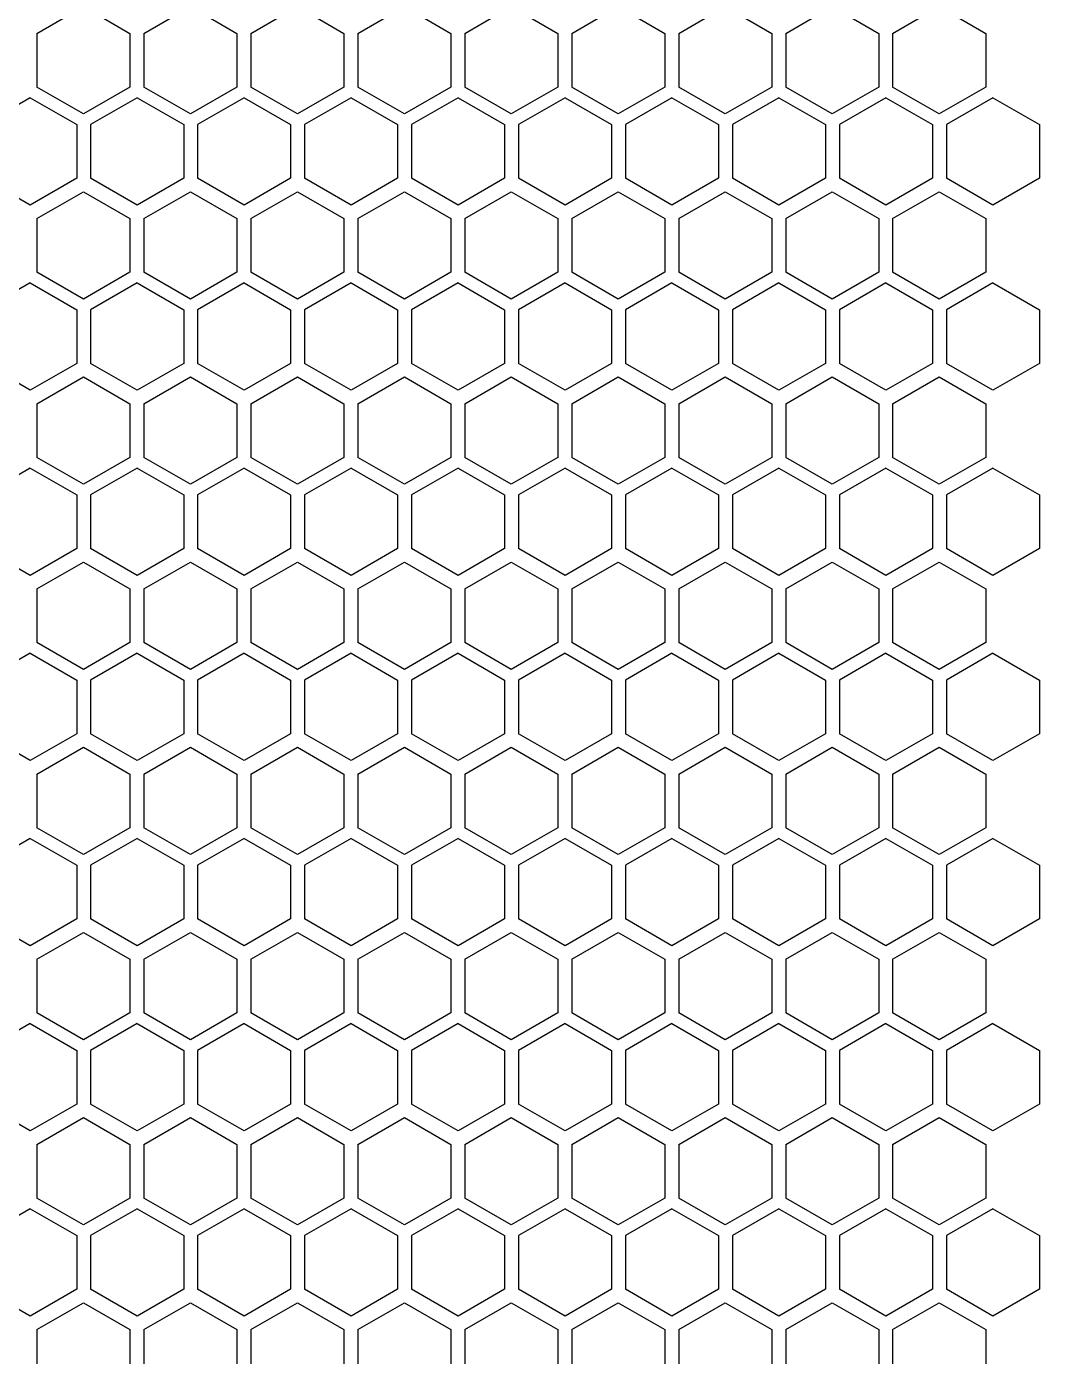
# Model space of a CAD drawing. Header units: millimetres. Extents: x 55614 to 110757, y -66981 to -47484.
# Drawn here: x 89319.2 to 89406.3, y -55960.5 to -55846.1 of the extents above; entities that cross this region are included whole.
import ezdxf

# ---------------------------------------------------------------- set-up
doc = ezdxf.new("R2010")
doc.units = ezdxf.units.MM
doc.layers.add('4215-0412-2_0', color=7, linetype='Continuous')
doc.layers.add('THICK', color=7, linetype='Continuous', lineweight=0)

# ---------------------------------------------------------------- blocks, each defined once
blk = doc.blocks.new('2-1725')
at = {"layer": '4215-0412-2_0', "color": 7, "linetype": 'Continuous'}
for p, q in [((-17536.4, -71711.39), (-17532.4, -71709.08)), ((-17532.4, -71709.08), (-17528.4, -71711.39)), ((-17527.2, -71711.39), (-17523.2, -71709.08)), ((-17523.2, -71709.08), (-17519.2, -71711.39)), ((-17518, -71711.39), (-17514, -71709.08)), ((-17514, -71709.08), (-17510, -71711.39)), ((-17508.8, -71711.39), (-17504.8, -71709.08)), ((-17504.8, -71709.08), (-17500.8, -71711.39)), ((-17499.6, -71711.39), (-17495.6, -71709.08)), ((-17495.6, -71709.08), (-17491.6, -71711.39)), ((-17490.4, -71711.39), (-17486.4, -71709.08)), ((-17486.4, -71709.08), (-17482.4, -71711.39)), ((-17481.2, -71711.39), (-17477.2, -71709.08)), ((-17477.2, -71709.08), (-17473.2, -71711.39)), ((-17472, -71711.39), (-17468, -71709.08)), ((-17468, -71709.08), (-17464, -71711.39)), ((-17462.8, -71711.39), (-17458.8, -71709.08)), ((-17458.8, -71709.08), (-17454.8, -71711.39)), ((-17536.4, -71711.39), (-17536.4, -71716.01)), ((-17528.4, -71711.39), (-17528.4, -71716.01)), ((-17527.2, -71711.39), (-17527.2, -71716.01)), ((-17519.2, -71711.39), (-17519.2, -71716.01)), ((-17518, -71711.39), (-17518, -71716.01)), ((-17510, -71711.39), (-17510, -71716.01)), ((-17508.8, -71711.39), (-17508.8, -71716.01)), ((-17500.8, -71711.39), (-17500.8, -71716.01)), ((-17499.6, -71711.39), (-17499.6, -71716.01)), ((-17491.6, -71711.39), (-17491.6, -71716.01)), ((-17490.4, -71711.39), (-17490.4, -71716.01)), ((-17482.4, -71711.39), (-17482.4, -71716.01)), ((-17481.2, -71711.39), (-17481.2, -71716.01)), ((-17473.2, -71711.39), (-17473.2, -71716.01)), ((-17472, -71711.39), (-17472, -71716.01)), ((-17464, -71711.39), (-17464, -71716.01)), ((-17462.8, -71711.39), (-17462.8, -71716.01)), ((-17454.8, -71711.39), (-17454.8, -71716.01)), ((-17532.4, -71718.32), (-17536.4, -71716.01)), ((-17528.4, -71716.01), (-17532.4, -71718.32)), ((-17523.2, -71718.32), (-17527.2, -71716.01)), ((-17519.2, -71716.01), (-17523.2, -71718.32)), ((-17514, -71718.32), (-17518, -71716.01)), ((-17510, -71716.01), (-17514, -71718.32)), ((-17504.8, -71718.32), (-17508.8, -71716.01)), ((-17500.8, -71716.01), (-17504.8, -71718.32)), ((-17495.6, -71718.32), (-17499.6, -71716.01)), ((-17491.6, -71716.01), (-17495.6, -71718.32)), ((-17486.4, -71718.32), (-17490.4, -71716.01)), ((-17482.4, -71716.01), (-17486.4, -71718.32)), ((-17477.2, -71718.32), (-17481.2, -71716.01)), ((-17473.2, -71716.01), (-17477.2, -71718.32)), ((-17468, -71718.32), (-17472, -71716.01)), ((-17464, -71716.01), (-17468, -71718.32)), ((-17458.8, -71718.32), (-17462.8, -71716.01)), ((-17454.8, -71716.01), (-17458.8, -71718.32)), ((-17536.98, -71716.92), (-17540.98, -71719.23)), ((-17536.98, -71716.92), (-17532.98, -71719.23)), ((-17527.78, -71716.92), (-17531.78, -71719.23)), ((-17527.78, -71716.92), (-17523.78, -71719.23)), ((-17518.58, -71716.92), (-17522.58, -71719.23)), ((-17518.58, -71716.92), (-17514.58, -71719.23)), ((-17509.38, -71716.92), (-17513.38, -71719.23)), ((-17509.38, -71716.92), (-17505.38, -71719.23)), ((-17500.18, -71716.92), (-17504.18, -71719.23)), ((-17500.18, -71716.92), (-17496.18, -71719.23)), ((-17490.98, -71716.92), (-17494.98, -71719.23)), ((-17490.98, -71716.92), (-17486.98, -71719.23)), ((-17481.78, -71716.92), (-17485.78, -71719.23)), ((-17481.78, -71716.92), (-17477.78, -71719.23)), ((-17472.58, -71716.92), (-17476.58, -71719.23)), ((-17472.58, -71716.92), (-17468.58, -71719.23)), ((-17463.38, -71716.92), (-17467.38, -71719.23)), ((-17463.38, -71716.92), (-17459.38, -71719.23)), ((-17454.18, -71716.92), (-17458.18, -71719.23)), ((-17454.18, -71716.92), (-17450.18, -71719.23)), ((-17532.98, -71719.23), (-17532.98, -71723.85)), ((-17531.78, -71719.23), (-17531.78, -71723.85)), ((-17523.78, -71719.23), (-17523.78, -71723.85)), ((-17522.58, -71719.23), (-17522.58, -71723.85)), ((-17514.58, -71719.23), (-17514.58, -71723.85)), ((-17513.38, -71719.23), (-17513.38, -71723.85)), ((-17505.38, -71719.23), (-17505.38, -71723.85)), ((-17504.18, -71719.23), (-17504.18, -71723.85)), ((-17496.18, -71719.23), (-17496.18, -71723.85)), ((-17494.98, -71719.23), (-17494.98, -71723.85)), ((-17486.98, -71719.23), (-17486.98, -71723.85)), ((-17485.78, -71719.23), (-17485.78, -71723.85)), ((-17477.78, -71719.23), (-17477.78, -71723.85)), ((-17476.58, -71719.23), (-17476.58, -71723.85)), ((-17468.58, -71719.23), (-17468.58, -71723.85)), ((-17467.38, -71719.23), (-17467.38, -71723.85)), ((-17459.38, -71719.23), (-17459.38, -71723.85)), ((-17458.18, -71719.23), (-17458.18, -71723.85)), ((-17450.18, -71719.23), (-17450.18, -71723.85)), ((-17536.98, -71726.16), (-17540.98, -71723.85)), ((-17532.98, -71723.85), (-17536.98, -71726.16)), ((-17527.78, -71726.16), (-17531.78, -71723.85)), ((-17523.78, -71723.85), (-17527.78, -71726.16)), ((-17518.58, -71726.16), (-17522.58, -71723.85)), ((-17514.58, -71723.85), (-17518.58, -71726.16)), ((-17509.38, -71726.16), (-17513.38, -71723.85)), ((-17505.38, -71723.85), (-17509.38, -71726.16)), ((-17500.18, -71726.16), (-17504.18, -71723.85)), ((-17496.18, -71723.85), (-17500.18, -71726.16)), ((-17490.98, -71726.16), (-17494.98, -71723.85)), ((-17486.98, -71723.85), (-17490.98, -71726.16)), ((-17481.78, -71726.16), (-17485.78, -71723.85)), ((-17477.78, -71723.85), (-17481.78, -71726.16)), ((-17472.58, -71726.16), (-17476.58, -71723.85)), ((-17468.58, -71723.85), (-17472.58, -71726.16)), ((-17463.38, -71726.16), (-17467.38, -71723.85)), ((-17459.38, -71723.85), (-17463.38, -71726.16)), ((-17454.18, -71726.16), (-17458.18, -71723.85)), ((-17450.18, -71723.85), (-17454.18, -71726.16)), ((-17536.4, -71727.32), (-17532.4, -71725.01)), ((-17532.4, -71725.01), (-17528.4, -71727.32)), ((-17527.2, -71727.32), (-17523.2, -71725.01)), ((-17523.2, -71725.01), (-17519.2, -71727.32)), ((-17518, -71727.32), (-17514, -71725.01)), ((-17514, -71725.01), (-17510, -71727.32)), ((-17508.8, -71727.32), (-17504.8, -71725.01)), ((-17504.8, -71725.01), (-17500.8, -71727.32)), ((-17499.6, -71727.32), (-17495.6, -71725.01)), ((-17495.6, -71725.01), (-17491.6, -71727.32)), ((-17490.4, -71727.32), (-17486.4, -71725.01)), ((-17486.4, -71725.01), (-17482.4, -71727.32)), ((-17481.2, -71727.32), (-17477.2, -71725.01)), ((-17477.2, -71725.01), (-17473.2, -71727.32)), ((-17472, -71727.32), (-17468, -71725.01)), ((-17468, -71725.01), (-17464, -71727.32)), ((-17462.8, -71727.32), (-17458.8, -71725.01)), ((-17458.8, -71725.01), (-17454.8, -71727.32)), ((-17536.4, -71727.32), (-17536.4, -71731.94)), ((-17528.4, -71727.32), (-17528.4, -71731.94)), ((-17527.2, -71727.32), (-17527.2, -71731.94)), ((-17519.2, -71727.32), (-17519.2, -71731.94)), ((-17518, -71727.32), (-17518, -71731.94)), ((-17510, -71727.32), (-17510, -71731.94)), ((-17508.8, -71727.32), (-17508.8, -71731.94)), ((-17500.8, -71727.32), (-17500.8, -71731.94)), ((-17499.6, -71727.32), (-17499.6, -71731.94)), ((-17491.6, -71727.32), (-17491.6, -71731.94)), ((-17490.4, -71727.32), (-17490.4, -71731.94)), ((-17482.4, -71727.32), (-17482.4, -71731.94)), ((-17481.2, -71727.32), (-17481.2, -71731.94)), ((-17473.2, -71727.32), (-17473.2, -71731.94)), ((-17472, -71727.32), (-17472, -71731.94)), ((-17464, -71727.32), (-17464, -71731.94)), ((-17462.8, -71727.32), (-17462.8, -71731.94)), ((-17454.8, -71727.32), (-17454.8, -71731.94)), ((-17532.4, -71734.25), (-17536.4, -71731.94)), ((-17528.4, -71731.94), (-17532.4, -71734.25)), ((-17523.2, -71734.25), (-17527.2, -71731.94)), ((-17519.2, -71731.94), (-17523.2, -71734.25)), ((-17514, -71734.25), (-17518, -71731.94)), ((-17510, -71731.94), (-17514, -71734.25)), ((-17504.8, -71734.25), (-17508.8, -71731.94)), ((-17500.8, -71731.94), (-17504.8, -71734.25)), ((-17495.6, -71734.25), (-17499.6, -71731.94)), ((-17491.6, -71731.94), (-17495.6, -71734.25)), ((-17486.4, -71734.25), (-17490.4, -71731.94)), ((-17482.4, -71731.94), (-17486.4, -71734.25)), ((-17477.2, -71734.25), (-17481.2, -71731.94)), ((-17473.2, -71731.94), (-17477.2, -71734.25)), ((-17468, -71734.25), (-17472, -71731.94)), ((-17464, -71731.94), (-17468, -71734.25)), ((-17458.8, -71734.25), (-17462.8, -71731.94)), ((-17454.8, -71731.94), (-17458.8, -71734.25)), ((-17536.98, -71732.85), (-17540.98, -71735.16)), ((-17536.98, -71732.85), (-17532.98, -71735.16)), ((-17527.78, -71732.85), (-17531.78, -71735.16)), ((-17527.78, -71732.85), (-17523.78, -71735.16)), ((-17518.58, -71732.85), (-17522.58, -71735.16)), ((-17518.58, -71732.85), (-17514.58, -71735.16)), ((-17509.38, -71732.85), (-17513.38, -71735.16)), ((-17509.38, -71732.85), (-17505.38, -71735.16)), ((-17500.18, -71732.85), (-17504.18, -71735.16)), ((-17500.18, -71732.85), (-17496.18, -71735.16)), ((-17490.98, -71732.85), (-17494.98, -71735.16)), ((-17490.98, -71732.85), (-17486.98, -71735.16)), ((-17481.78, -71732.85), (-17485.78, -71735.16)), ((-17481.78, -71732.85), (-17477.78, -71735.16)), ((-17472.58, -71732.85), (-17476.58, -71735.16)), ((-17472.58, -71732.85), (-17468.58, -71735.16)), ((-17463.38, -71732.85), (-17467.38, -71735.16)), ((-17463.38, -71732.85), (-17459.38, -71735.16)), ((-17454.18, -71732.85), (-17458.18, -71735.16)), ((-17454.18, -71732.85), (-17450.18, -71735.16)), ((-17532.98, -71735.16), (-17532.98, -71739.78)), ((-17531.78, -71735.16), (-17531.78, -71739.78)), ((-17523.78, -71735.16), (-17523.78, -71739.78)), ((-17522.58, -71735.16), (-17522.58, -71739.78)), ((-17514.58, -71735.16), (-17514.58, -71739.78)), ((-17513.38, -71735.16), (-17513.38, -71739.78)), ((-17505.38, -71735.16), (-17505.38, -71739.78)), ((-17504.18, -71735.16), (-17504.18, -71739.78)), ((-17496.18, -71735.16), (-17496.18, -71739.78)), ((-17494.98, -71735.16), (-17494.98, -71739.78)), ((-17486.98, -71735.16), (-17486.98, -71739.78)), ((-17485.78, -71735.16), (-17485.78, -71739.78)), ((-17477.78, -71735.16), (-17477.78, -71739.78)), ((-17476.58, -71735.16), (-17476.58, -71739.78)), ((-17468.58, -71735.16), (-17468.58, -71739.78)), ((-17467.38, -71735.16), (-17467.38, -71739.78)), ((-17459.38, -71735.16), (-17459.38, -71739.78)), ((-17458.18, -71735.16), (-17458.18, -71739.78)), ((-17450.18, -71735.16), (-17450.18, -71739.78)), ((-17536.98, -71742.09), (-17540.98, -71739.78)), ((-17532.98, -71739.78), (-17536.98, -71742.09)), ((-17527.78, -71742.09), (-17531.78, -71739.78)), ((-17523.78, -71739.78), (-17527.78, -71742.09)), ((-17518.58, -71742.09), (-17522.58, -71739.78)), ((-17514.58, -71739.78), (-17518.58, -71742.09)), ((-17509.38, -71742.09), (-17513.38, -71739.78)), ((-17505.38, -71739.78), (-17509.38, -71742.09)), ((-17500.18, -71742.09), (-17504.18, -71739.78)), ((-17496.18, -71739.78), (-17500.18, -71742.09)), ((-17490.98, -71742.09), (-17494.98, -71739.78)), ((-17486.98, -71739.78), (-17490.98, -71742.09)), ((-17481.78, -71742.09), (-17485.78, -71739.78)), ((-17477.78, -71739.78), (-17481.78, -71742.09)), ((-17472.58, -71742.09), (-17476.58, -71739.78)), ((-17468.58, -71739.78), (-17472.58, -71742.09)), ((-17463.38, -71742.09), (-17467.38, -71739.78)), ((-17459.38, -71739.78), (-17463.38, -71742.09)), ((-17454.18, -71742.09), (-17458.18, -71739.78)), ((-17450.18, -71739.78), (-17454.18, -71742.09)), ((-17536.4, -71743.25), (-17532.4, -71740.94)), ((-17532.4, -71740.94), (-17528.4, -71743.25)), ((-17527.2, -71743.25), (-17523.2, -71740.94)), ((-17523.2, -71740.94), (-17519.2, -71743.25)), ((-17518, -71743.25), (-17514, -71740.94)), ((-17514, -71740.94), (-17510, -71743.25)), ((-17508.8, -71743.25), (-17504.8, -71740.94)), ((-17504.8, -71740.94), (-17500.8, -71743.25)), ((-17499.6, -71743.25), (-17495.6, -71740.94)), ((-17495.6, -71740.94), (-17491.6, -71743.25)), ((-17490.4, -71743.25), (-17486.4, -71740.94)), ((-17486.4, -71740.94), (-17482.4, -71743.25)), ((-17481.2, -71743.25), (-17477.2, -71740.94)), ((-17477.2, -71740.94), (-17473.2, -71743.25)), ((-17472, -71743.25), (-17468, -71740.94)), ((-17468, -71740.94), (-17464, -71743.25)), ((-17462.8, -71743.25), (-17458.8, -71740.94)), ((-17458.8, -71740.94), (-17454.8, -71743.25)), ((-17536.4, -71743.25), (-17536.4, -71747.87)), ((-17528.4, -71743.25), (-17528.4, -71747.87)), ((-17527.2, -71743.25), (-17527.2, -71747.87)), ((-17519.2, -71743.25), (-17519.2, -71747.87)), ((-17518, -71743.25), (-17518, -71747.87)), ((-17510, -71743.25), (-17510, -71747.87)), ((-17508.8, -71743.25), (-17508.8, -71747.87)), ((-17500.8, -71743.25), (-17500.8, -71747.87)), ((-17499.6, -71743.25), (-17499.6, -71747.87)), ((-17491.6, -71743.25), (-17491.6, -71747.87)), ((-17490.4, -71743.25), (-17490.4, -71747.87)), ((-17482.4, -71743.25), (-17482.4, -71747.87)), ((-17481.2, -71743.25), (-17481.2, -71747.87)), ((-17473.2, -71743.25), (-17473.2, -71747.87)), ((-17472, -71743.25), (-17472, -71747.87)), ((-17464, -71743.25), (-17464, -71747.87)), ((-17462.8, -71743.25), (-17462.8, -71747.87)), ((-17454.8, -71743.25), (-17454.8, -71747.87)), ((-17532.4, -71750.18), (-17536.4, -71747.87)), ((-17528.4, -71747.87), (-17532.4, -71750.18)), ((-17523.2, -71750.18), (-17527.2, -71747.87)), ((-17519.2, -71747.87), (-17523.2, -71750.18)), ((-17514, -71750.18), (-17518, -71747.87)), ((-17510, -71747.87), (-17514, -71750.18)), ((-17504.8, -71750.18), (-17508.8, -71747.87)), ((-17500.8, -71747.87), (-17504.8, -71750.18)), ((-17495.6, -71750.18), (-17499.6, -71747.87)), ((-17491.6, -71747.87), (-17495.6, -71750.18)), ((-17486.4, -71750.18), (-17490.4, -71747.87)), ((-17482.4, -71747.87), (-17486.4, -71750.18)), ((-17477.2, -71750.18), (-17481.2, -71747.87)), ((-17473.2, -71747.87), (-17477.2, -71750.18)), ((-17468, -71750.18), (-17472, -71747.87)), ((-17464, -71747.87), (-17468, -71750.18)), ((-17458.8, -71750.18), (-17462.8, -71747.87)), ((-17454.8, -71747.87), (-17458.8, -71750.18)), ((-17536.98, -71748.78), (-17540.98, -71751.09)), ((-17536.98, -71748.78), (-17532.98, -71751.09)), ((-17527.78, -71748.78), (-17531.78, -71751.09)), ((-17527.78, -71748.78), (-17523.78, -71751.09)), ((-17518.58, -71748.78), (-17522.58, -71751.09)), ((-17518.58, -71748.78), (-17514.58, -71751.09)), ((-17509.38, -71748.78), (-17513.38, -71751.09)), ((-17509.38, -71748.78), (-17505.38, -71751.09)), ((-17500.18, -71748.78), (-17504.18, -71751.09)), ((-17500.18, -71748.78), (-17496.18, -71751.09)), ((-17490.98, -71748.78), (-17494.98, -71751.09)), ((-17490.98, -71748.78), (-17486.98, -71751.09)), ((-17481.78, -71748.78), (-17485.78, -71751.09)), ((-17481.78, -71748.78), (-17477.78, -71751.09)), ((-17472.58, -71748.78), (-17476.58, -71751.09)), ((-17472.58, -71748.78), (-17468.58, -71751.09)), ((-17463.38, -71748.78), (-17467.38, -71751.09)), ((-17463.38, -71748.78), (-17459.38, -71751.09)), ((-17454.18, -71748.78), (-17458.18, -71751.09)), ((-17454.18, -71748.78), (-17450.18, -71751.09)), ((-17532.98, -71751.09), (-17532.98, -71755.71)), ((-17531.78, -71751.09), (-17531.78, -71755.71)), ((-17523.78, -71751.09), (-17523.78, -71755.71)), ((-17522.58, -71751.09), (-17522.58, -71755.71)), ((-17514.58, -71751.09), (-17514.58, -71755.71)), ((-17513.38, -71751.09), (-17513.38, -71755.71)), ((-17505.38, -71751.09), (-17505.38, -71755.71)), ((-17504.18, -71751.09), (-17504.18, -71755.71)), ((-17496.18, -71751.09), (-17496.18, -71755.71)), ((-17494.98, -71751.09), (-17494.98, -71755.71)), ((-17486.98, -71751.09), (-17486.98, -71755.71)), ((-17485.78, -71751.09), (-17485.78, -71755.71)), ((-17477.78, -71751.09), (-17477.78, -71755.71)), ((-17476.58, -71751.09), (-17476.58, -71755.71)), ((-17468.58, -71751.09), (-17468.58, -71755.71)), ((-17467.38, -71751.09), (-17467.38, -71755.71)), ((-17459.38, -71751.09), (-17459.38, -71755.71)), ((-17458.18, -71751.09), (-17458.18, -71755.71)), ((-17450.18, -71751.09), (-17450.18, -71755.71)), ((-17536.98, -71758.02), (-17540.98, -71755.71)), ((-17532.98, -71755.71), (-17536.98, -71758.02)), ((-17527.78, -71758.02), (-17531.78, -71755.71)), ((-17523.78, -71755.71), (-17527.78, -71758.02)), ((-17518.58, -71758.02), (-17522.58, -71755.71)), ((-17514.58, -71755.71), (-17518.58, -71758.02)), ((-17509.38, -71758.02), (-17513.38, -71755.71)), ((-17505.38, -71755.71), (-17509.38, -71758.02)), ((-17500.18, -71758.02), (-17504.18, -71755.71)), ((-17496.18, -71755.71), (-17500.18, -71758.02)), ((-17490.98, -71758.02), (-17494.98, -71755.71)), ((-17486.98, -71755.71), (-17490.98, -71758.02)), ((-17481.78, -71758.02), (-17485.78, -71755.71)), ((-17477.78, -71755.71), (-17481.78, -71758.02)), ((-17472.58, -71758.02), (-17476.58, -71755.71)), ((-17468.58, -71755.71), (-17472.58, -71758.02)), ((-17463.38, -71758.02), (-17467.38, -71755.71)), ((-17459.38, -71755.71), (-17463.38, -71758.02)), ((-17454.18, -71758.02), (-17458.18, -71755.71)), ((-17450.18, -71755.71), (-17454.18, -71758.02)), ((-17536.4, -71759.18), (-17532.4, -71756.87)), ((-17532.4, -71756.87), (-17528.4, -71759.18)), ((-17527.2, -71759.18), (-17523.2, -71756.87)), ((-17523.2, -71756.87), (-17519.2, -71759.18)), ((-17518, -71759.18), (-17514, -71756.87)), ((-17514, -71756.87), (-17510, -71759.18)), ((-17508.8, -71759.18), (-17504.8, -71756.87)), ((-17504.8, -71756.87), (-17500.8, -71759.18)), ((-17499.6, -71759.18), (-17495.6, -71756.87)), ((-17495.6, -71756.87), (-17491.6, -71759.18)), ((-17490.4, -71759.18), (-17486.4, -71756.87)), ((-17486.4, -71756.87), (-17482.4, -71759.18)), ((-17481.2, -71759.18), (-17477.2, -71756.87)), ((-17477.2, -71756.87), (-17473.2, -71759.18)), ((-17472, -71759.18), (-17468, -71756.87)), ((-17468, -71756.87), (-17464, -71759.18)), ((-17462.8, -71759.18), (-17458.8, -71756.87)), ((-17458.8, -71756.87), (-17454.8, -71759.18)), ((-17536.4, -71759.18), (-17536.4, -71763.8)), ((-17528.4, -71759.18), (-17528.4, -71763.8)), ((-17527.2, -71759.18), (-17527.2, -71763.8)), ((-17519.2, -71759.18), (-17519.2, -71763.8)), ((-17518, -71759.18), (-17518, -71763.8)), ((-17510, -71759.18), (-17510, -71763.8)), ((-17508.8, -71759.18), (-17508.8, -71763.8)), ((-17500.8, -71759.18), (-17500.8, -71763.8)), ((-17499.6, -71759.18), (-17499.6, -71763.8)), ((-17491.6, -71759.18), (-17491.6, -71763.8)), ((-17490.4, -71759.18), (-17490.4, -71763.8)), ((-17482.4, -71759.18), (-17482.4, -71763.8)), ((-17481.2, -71759.18), (-17481.2, -71763.8)), ((-17473.2, -71759.18), (-17473.2, -71763.8)), ((-17472, -71759.18), (-17472, -71763.8)), ((-17464, -71759.18), (-17464, -71763.8)), ((-17462.8, -71759.18), (-17462.8, -71763.8)), ((-17454.8, -71759.18), (-17454.8, -71763.8)), ((-17536.98, -71764.71), (-17540.98, -71767.02)), ((-17536.98, -71764.71), (-17532.98, -71767.02)), ((-17532.4, -71766.11), (-17536.4, -71763.8)), ((-17528.4, -71763.8), (-17532.4, -71766.11)), ((-17527.78, -71764.71), (-17531.78, -71767.02)), ((-17527.78, -71764.71), (-17523.78, -71767.02)), ((-17523.2, -71766.11), (-17527.2, -71763.8)), ((-17519.2, -71763.8), (-17523.2, -71766.11)), ((-17518.58, -71764.71), (-17522.58, -71767.02)), ((-17518.58, -71764.71), (-17514.58, -71767.02)), ((-17514, -71766.11), (-17518, -71763.8)), ((-17510, -71763.8), (-17514, -71766.11)), ((-17509.38, -71764.71), (-17513.38, -71767.02)), ((-17509.38, -71764.71), (-17505.38, -71767.02)), ((-17504.8, -71766.11), (-17508.8, -71763.8)), ((-17500.8, -71763.8), (-17504.8, -71766.11)), ((-17500.18, -71764.71), (-17504.18, -71767.02)), ((-17500.18, -71764.71), (-17496.18, -71767.02)), ((-17495.6, -71766.11), (-17499.6, -71763.8)), ((-17491.6, -71763.8), (-17495.6, -71766.11)), ((-17490.98, -71764.71), (-17494.98, -71767.02)), ((-17490.98, -71764.71), (-17486.98, -71767.02)), ((-17486.4, -71766.11), (-17490.4, -71763.8)), ((-17482.4, -71763.8), (-17486.4, -71766.11)), ((-17481.78, -71764.71), (-17485.78, -71767.02)), ((-17481.78, -71764.71), (-17477.78, -71767.02)), ((-17477.2, -71766.11), (-17481.2, -71763.8)), ((-17473.2, -71763.8), (-17477.2, -71766.11)), ((-17472.58, -71764.71), (-17476.58, -71767.02)), ((-17472.58, -71764.71), (-17468.58, -71767.02)), ((-17468, -71766.11), (-17472, -71763.8)), ((-17464, -71763.8), (-17468, -71766.11)), ((-17463.38, -71764.71), (-17467.38, -71767.02)), ((-17463.38, -71764.71), (-17459.38, -71767.02)), ((-17458.8, -71766.11), (-17462.8, -71763.8)), ((-17454.8, -71763.8), (-17458.8, -71766.11)), ((-17454.18, -71764.71), (-17458.18, -71767.02)), ((-17454.18, -71764.71), (-17450.18, -71767.02)), ((-17532.98, -71767.02), (-17532.98, -71771.64)), ((-17531.78, -71767.02), (-17531.78, -71771.64)), ((-17523.78, -71767.02), (-17523.78, -71771.64)), ((-17522.58, -71767.02), (-17522.58, -71771.64)), ((-17514.58, -71767.02), (-17514.58, -71771.64)), ((-17513.38, -71767.02), (-17513.38, -71771.64)), ((-17505.38, -71767.02), (-17505.38, -71771.64)), ((-17504.18, -71767.02), (-17504.18, -71771.64)), ((-17496.18, -71767.02), (-17496.18, -71771.64)), ((-17494.98, -71767.02), (-17494.98, -71771.64)), ((-17486.98, -71767.02), (-17486.98, -71771.64)), ((-17485.78, -71767.02), (-17485.78, -71771.64)), ((-17477.78, -71767.02), (-17477.78, -71771.64)), ((-17476.58, -71767.02), (-17476.58, -71771.64)), ((-17468.58, -71767.02), (-17468.58, -71771.64)), ((-17467.38, -71767.02), (-17467.38, -71771.64)), ((-17459.38, -71767.02), (-17459.38, -71771.64)), ((-17458.18, -71767.02), (-17458.18, -71771.64)), ((-17450.18, -71767.02), (-17450.18, -71771.64)), ((-17536.98, -71773.95), (-17540.98, -71771.64)), ((-17532.98, -71771.64), (-17536.98, -71773.95)), ((-17527.78, -71773.95), (-17531.78, -71771.64)), ((-17523.78, -71771.64), (-17527.78, -71773.95)), ((-17518.58, -71773.95), (-17522.58, -71771.64)), ((-17514.58, -71771.64), (-17518.58, -71773.95)), ((-17509.38, -71773.95), (-17513.38, -71771.64)), ((-17505.38, -71771.64), (-17509.38, -71773.95)), ((-17500.18, -71773.95), (-17504.18, -71771.64)), ((-17496.18, -71771.64), (-17500.18, -71773.95)), ((-17490.98, -71773.95), (-17494.98, -71771.64)), ((-17486.98, -71771.64), (-17490.98, -71773.95)), ((-17481.78, -71773.95), (-17485.78, -71771.64)), ((-17477.78, -71771.64), (-17481.78, -71773.95)), ((-17472.58, -71773.95), (-17476.58, -71771.64)), ((-17468.58, -71771.64), (-17472.58, -71773.95)), ((-17463.38, -71773.95), (-17467.38, -71771.64)), ((-17459.38, -71771.64), (-17463.38, -71773.95)), ((-17454.18, -71773.95), (-17458.18, -71771.64)), ((-17450.18, -71771.64), (-17454.18, -71773.95)), ((-17536.4, -71775.11), (-17532.4, -71772.8)), ((-17532.4, -71772.8), (-17528.4, -71775.11)), ((-17527.2, -71775.11), (-17523.2, -71772.8)), ((-17523.2, -71772.8), (-17519.2, -71775.11)), ((-17518, -71775.11), (-17514, -71772.8)), ((-17514, -71772.8), (-17510, -71775.11)), ((-17508.8, -71775.11), (-17504.8, -71772.8)), ((-17504.8, -71772.8), (-17500.8, -71775.11)), ((-17499.6, -71775.11), (-17495.6, -71772.8)), ((-17495.6, -71772.8), (-17491.6, -71775.11)), ((-17490.4, -71775.11), (-17486.4, -71772.8)), ((-17486.4, -71772.8), (-17482.4, -71775.11)), ((-17481.2, -71775.11), (-17477.2, -71772.8)), ((-17477.2, -71772.8), (-17473.2, -71775.11)), ((-17472, -71775.11), (-17468, -71772.8)), ((-17468, -71772.8), (-17464, -71775.11)), ((-17462.8, -71775.11), (-17458.8, -71772.8)), ((-17458.8, -71772.8), (-17454.8, -71775.11)), ((-17536.4, -71775.11), (-17536.4, -71779.73)), ((-17528.4, -71775.11), (-17528.4, -71779.73)), ((-17527.2, -71775.11), (-17527.2, -71779.73)), ((-17519.2, -71775.11), (-17519.2, -71779.73)), ((-17518, -71775.11), (-17518, -71779.73)), ((-17510, -71775.11), (-17510, -71779.73)), ((-17508.8, -71775.11), (-17508.8, -71779.73)), ((-17500.8, -71775.11), (-17500.8, -71779.73)), ((-17499.6, -71775.11), (-17499.6, -71779.73)), ((-17491.6, -71775.11), (-17491.6, -71779.73)), ((-17490.4, -71775.11), (-17490.4, -71779.73)), ((-17482.4, -71775.11), (-17482.4, -71779.73)), ((-17481.2, -71775.11), (-17481.2, -71779.73)), ((-17473.2, -71775.11), (-17473.2, -71779.73)), ((-17472, -71775.11), (-17472, -71779.73)), ((-17464, -71775.11), (-17464, -71779.73)), ((-17462.8, -71775.11), (-17462.8, -71779.73)), ((-17454.8, -71775.11), (-17454.8, -71779.73)), ((-17536.98, -71780.64), (-17540.98, -71782.95)), ((-17536.98, -71780.64), (-17532.98, -71782.95)), ((-17532.4, -71782.04), (-17536.4, -71779.73)), ((-17528.4, -71779.73), (-17532.4, -71782.04)), ((-17527.78, -71780.64), (-17531.78, -71782.95)), ((-17527.78, -71780.64), (-17523.78, -71782.95)), ((-17523.2, -71782.04), (-17527.2, -71779.73)), ((-17519.2, -71779.73), (-17523.2, -71782.04)), ((-17518.58, -71780.64), (-17522.58, -71782.95)), ((-17518.58, -71780.64), (-17514.58, -71782.95)), ((-17514, -71782.04), (-17518, -71779.73)), ((-17510, -71779.73), (-17514, -71782.04)), ((-17509.38, -71780.64), (-17513.38, -71782.95)), ((-17509.38, -71780.64), (-17505.38, -71782.95)), ((-17504.8, -71782.04), (-17508.8, -71779.73)), ((-17500.8, -71779.73), (-17504.8, -71782.04)), ((-17500.18, -71780.64), (-17504.18, -71782.95)), ((-17500.18, -71780.64), (-17496.18, -71782.95)), ((-17495.6, -71782.04), (-17499.6, -71779.73)), ((-17491.6, -71779.73), (-17495.6, -71782.04)), ((-17490.98, -71780.64), (-17494.98, -71782.95)), ((-17490.98, -71780.64), (-17486.98, -71782.95)), ((-17486.4, -71782.04), (-17490.4, -71779.73)), ((-17482.4, -71779.73), (-17486.4, -71782.04)), ((-17481.78, -71780.64), (-17485.78, -71782.95)), ((-17481.78, -71780.64), (-17477.78, -71782.95)), ((-17477.2, -71782.04), (-17481.2, -71779.73)), ((-17473.2, -71779.73), (-17477.2, -71782.04)), ((-17472.58, -71780.64), (-17476.58, -71782.95)), ((-17472.58, -71780.64), (-17468.58, -71782.95)), ((-17468, -71782.04), (-17472, -71779.73)), ((-17464, -71779.73), (-17468, -71782.04)), ((-17463.38, -71780.64), (-17467.38, -71782.95)), ((-17463.38, -71780.64), (-17459.38, -71782.95)), ((-17458.8, -71782.04), (-17462.8, -71779.73)), ((-17454.8, -71779.73), (-17458.8, -71782.04)), ((-17454.18, -71780.64), (-17458.18, -71782.95)), ((-17454.18, -71780.64), (-17450.18, -71782.95)), ((-17532.98, -71782.95), (-17532.98, -71787.57)), ((-17531.78, -71782.95), (-17531.78, -71787.57)), ((-17523.78, -71782.95), (-17523.78, -71787.57)), ((-17522.58, -71782.95), (-17522.58, -71787.57)), ((-17514.58, -71782.95), (-17514.58, -71787.57)), ((-17513.38, -71782.95), (-17513.38, -71787.57)), ((-17505.38, -71782.95), (-17505.38, -71787.57)), ((-17504.18, -71782.95), (-17504.18, -71787.57)), ((-17496.18, -71782.95), (-17496.18, -71787.57)), ((-17494.98, -71782.95), (-17494.98, -71787.57)), ((-17486.98, -71782.95), (-17486.98, -71787.57)), ((-17485.78, -71782.95), (-17485.78, -71787.57)), ((-17477.78, -71782.95), (-17477.78, -71787.57)), ((-17476.58, -71782.95), (-17476.58, -71787.57)), ((-17468.58, -71782.95), (-17468.58, -71787.57)), ((-17467.38, -71782.95), (-17467.38, -71787.57)), ((-17459.38, -71782.95), (-17459.38, -71787.57)), ((-17458.18, -71782.95), (-17458.18, -71787.57)), ((-17450.18, -71782.95), (-17450.18, -71787.57)), ((-17536.98, -71789.88), (-17540.98, -71787.57)), ((-17532.98, -71787.57), (-17536.98, -71789.88)), ((-17527.78, -71789.88), (-17531.78, -71787.57)), ((-17523.78, -71787.57), (-17527.78, -71789.88)), ((-17518.58, -71789.88), (-17522.58, -71787.57)), ((-17514.58, -71787.57), (-17518.58, -71789.88)), ((-17509.38, -71789.88), (-17513.38, -71787.57)), ((-17505.38, -71787.57), (-17509.38, -71789.88)), ((-17500.18, -71789.88), (-17504.18, -71787.57)), ((-17496.18, -71787.57), (-17500.18, -71789.88)), ((-17490.98, -71789.88), (-17494.98, -71787.57)), ((-17486.98, -71787.57), (-17490.98, -71789.88)), ((-17481.78, -71789.88), (-17485.78, -71787.57)), ((-17477.78, -71787.57), (-17481.78, -71789.88)), ((-17472.58, -71789.88), (-17476.58, -71787.57)), ((-17468.58, -71787.57), (-17472.58, -71789.88)), ((-17463.38, -71789.88), (-17467.38, -71787.57)), ((-17459.38, -71787.57), (-17463.38, -71789.88)), ((-17454.18, -71789.88), (-17458.18, -71787.57)), ((-17450.18, -71787.57), (-17454.18, -71789.88)), ((-17536.4, -71791.04), (-17532.4, -71788.73)), ((-17532.4, -71788.73), (-17528.4, -71791.04)), ((-17527.2, -71791.04), (-17523.2, -71788.73)), ((-17523.2, -71788.73), (-17519.2, -71791.04)), ((-17518, -71791.04), (-17514, -71788.73)), ((-17514, -71788.73), (-17510, -71791.04)), ((-17508.8, -71791.04), (-17504.8, -71788.73)), ((-17504.8, -71788.73), (-17500.8, -71791.04)), ((-17499.6, -71791.04), (-17495.6, -71788.73)), ((-17495.6, -71788.73), (-17491.6, -71791.04)), ((-17490.4, -71791.04), (-17486.4, -71788.73)), ((-17486.4, -71788.73), (-17482.4, -71791.04)), ((-17481.2, -71791.04), (-17477.2, -71788.73)), ((-17477.2, -71788.73), (-17473.2, -71791.04)), ((-17472, -71791.04), (-17468, -71788.73)), ((-17468, -71788.73), (-17464, -71791.04)), ((-17462.8, -71791.04), (-17458.8, -71788.73)), ((-17458.8, -71788.73), (-17454.8, -71791.04)), ((-17536.4, -71791.04), (-17536.4, -71795.66)), ((-17528.4, -71791.04), (-17528.4, -71795.66)), ((-17527.2, -71791.04), (-17527.2, -71795.66)), ((-17519.2, -71791.04), (-17519.2, -71795.66)), ((-17518, -71791.04), (-17518, -71795.66)), ((-17510, -71791.04), (-17510, -71795.66)), ((-17508.8, -71791.04), (-17508.8, -71795.66)), ((-17500.8, -71791.04), (-17500.8, -71795.66)), ((-17499.6, -71791.04), (-17499.6, -71795.66)), ((-17491.6, -71791.04), (-17491.6, -71795.66)), ((-17490.4, -71791.04), (-17490.4, -71795.66)), ((-17482.4, -71791.04), (-17482.4, -71795.66)), ((-17481.2, -71791.04), (-17481.2, -71795.66)), ((-17473.2, -71791.04), (-17473.2, -71795.66)), ((-17472, -71791.04), (-17472, -71795.66)), ((-17464, -71791.04), (-17464, -71795.66)), ((-17462.8, -71791.04), (-17462.8, -71795.66)), ((-17454.8, -71791.04), (-17454.8, -71795.66)), ((-17536.98, -71796.57), (-17540.98, -71798.88)), ((-17536.98, -71796.57), (-17532.98, -71798.88)), ((-17532.4, -71797.97), (-17536.4, -71795.66)), ((-17528.4, -71795.66), (-17532.4, -71797.97)), ((-17527.78, -71796.57), (-17531.78, -71798.88)), ((-17527.78, -71796.57), (-17523.78, -71798.88)), ((-17523.2, -71797.97), (-17527.2, -71795.66)), ((-17519.2, -71795.66), (-17523.2, -71797.97)), ((-17518.58, -71796.57), (-17522.58, -71798.88)), ((-17518.58, -71796.57), (-17514.58, -71798.88)), ((-17514, -71797.97), (-17518, -71795.66)), ((-17510, -71795.66), (-17514, -71797.97)), ((-17509.38, -71796.57), (-17513.38, -71798.88)), ((-17509.38, -71796.57), (-17505.38, -71798.88)), ((-17504.8, -71797.97), (-17508.8, -71795.66)), ((-17500.8, -71795.66), (-17504.8, -71797.97)), ((-17500.18, -71796.57), (-17504.18, -71798.88)), ((-17500.18, -71796.57), (-17496.18, -71798.88)), ((-17495.6, -71797.97), (-17499.6, -71795.66)), ((-17491.6, -71795.66), (-17495.6, -71797.97)), ((-17490.98, -71796.57), (-17494.98, -71798.88)), ((-17490.98, -71796.57), (-17486.98, -71798.88)), ((-17486.4, -71797.97), (-17490.4, -71795.66)), ((-17482.4, -71795.66), (-17486.4, -71797.97)), ((-17481.78, -71796.57), (-17485.78, -71798.88)), ((-17481.78, -71796.57), (-17477.78, -71798.88)), ((-17477.2, -71797.97), (-17481.2, -71795.66)), ((-17473.2, -71795.66), (-17477.2, -71797.97)), ((-17472.58, -71796.57), (-17476.58, -71798.88)), ((-17472.58, -71796.57), (-17468.58, -71798.88)), ((-17468, -71797.97), (-17472, -71795.66)), ((-17464, -71795.66), (-17468, -71797.97)), ((-17463.38, -71796.57), (-17467.38, -71798.88)), ((-17463.38, -71796.57), (-17459.38, -71798.88)), ((-17458.8, -71797.97), (-17462.8, -71795.66)), ((-17454.8, -71795.66), (-17458.8, -71797.97)), ((-17454.18, -71796.57), (-17458.18, -71798.88)), ((-17454.18, -71796.57), (-17450.18, -71798.88)), ((-17532.98, -71798.88), (-17532.98, -71803.5)), ((-17531.78, -71798.88), (-17531.78, -71803.5)), ((-17523.78, -71798.88), (-17523.78, -71803.5)), ((-17522.58, -71798.88), (-17522.58, -71803.5)), ((-17514.58, -71798.88), (-17514.58, -71803.5)), ((-17513.38, -71798.88), (-17513.38, -71803.5)), ((-17505.38, -71798.88), (-17505.38, -71803.5)), ((-17504.18, -71798.88), (-17504.18, -71803.5)), ((-17496.18, -71798.88), (-17496.18, -71803.5)), ((-17494.98, -71798.88), (-17494.98, -71803.5)), ((-17486.98, -71798.88), (-17486.98, -71803.5)), ((-17485.78, -71798.88), (-17485.78, -71803.5)), ((-17477.78, -71798.88), (-17477.78, -71803.5)), ((-17476.58, -71798.88), (-17476.58, -71803.5)), ((-17468.58, -71798.88), (-17468.58, -71803.5)), ((-17467.38, -71798.88), (-17467.38, -71803.5)), ((-17459.38, -71798.88), (-17459.38, -71803.5)), ((-17458.18, -71798.88), (-17458.18, -71803.5)), ((-17450.18, -71798.88), (-17450.18, -71803.5)), ((-17536.98, -71805.81), (-17540.98, -71803.5)), ((-17532.98, -71803.5), (-17536.98, -71805.81)), ((-17527.78, -71805.81), (-17531.78, -71803.5)), ((-17523.78, -71803.5), (-17527.78, -71805.81)), ((-17518.58, -71805.81), (-17522.58, -71803.5)), ((-17514.58, -71803.5), (-17518.58, -71805.81)), ((-17509.38, -71805.81), (-17513.38, -71803.5)), ((-17505.38, -71803.5), (-17509.38, -71805.81)), ((-17500.18, -71805.81), (-17504.18, -71803.5)), ((-17496.18, -71803.5), (-17500.18, -71805.81)), ((-17490.98, -71805.81), (-17494.98, -71803.5)), ((-17486.98, -71803.5), (-17490.98, -71805.81)), ((-17481.78, -71805.81), (-17485.78, -71803.5)), ((-17477.78, -71803.5), (-17481.78, -71805.81)), ((-17472.58, -71805.81), (-17476.58, -71803.5)), ((-17468.58, -71803.5), (-17472.58, -71805.81)), ((-17463.38, -71805.81), (-17467.38, -71803.5)), ((-17459.38, -71803.5), (-17463.38, -71805.81)), ((-17454.18, -71805.81), (-17458.18, -71803.5)), ((-17450.18, -71803.5), (-17454.18, -71805.81)), ((-17536.4, -71806.97), (-17532.4, -71804.66)), ((-17532.4, -71804.66), (-17528.4, -71806.97)), ((-17527.2, -71806.97), (-17523.2, -71804.66)), ((-17523.2, -71804.66), (-17519.2, -71806.97)), ((-17518, -71806.97), (-17514, -71804.66)), ((-17514, -71804.66), (-17510, -71806.97)), ((-17508.8, -71806.97), (-17504.8, -71804.66)), ((-17504.8, -71804.66), (-17500.8, -71806.97)), ((-17499.6, -71806.97), (-17495.6, -71804.66)), ((-17495.6, -71804.66), (-17491.6, -71806.97)), ((-17490.4, -71806.97), (-17486.4, -71804.66)), ((-17486.4, -71804.66), (-17482.4, -71806.97)), ((-17481.2, -71806.97), (-17477.2, -71804.66)), ((-17477.2, -71804.66), (-17473.2, -71806.97)), ((-17472, -71806.97), (-17468, -71804.66)), ((-17468, -71804.66), (-17464, -71806.97)), ((-17462.8, -71806.97), (-17458.8, -71804.66)), ((-17458.8, -71804.66), (-17454.8, -71806.97)), ((-17536.4, -71806.97), (-17536.4, -71811.59)), ((-17528.4, -71806.97), (-17528.4, -71811.59)), ((-17527.2, -71806.97), (-17527.2, -71811.59)), ((-17519.2, -71806.97), (-17519.2, -71811.59)), ((-17518, -71806.97), (-17518, -71811.59)), ((-17510, -71806.97), (-17510, -71811.59)), ((-17508.8, -71806.97), (-17508.8, -71811.59)), ((-17500.8, -71806.97), (-17500.8, -71811.59)), ((-17499.6, -71806.97), (-17499.6, -71811.59)), ((-17491.6, -71806.97), (-17491.6, -71811.59)), ((-17490.4, -71806.97), (-17490.4, -71811.59)), ((-17482.4, -71806.97), (-17482.4, -71811.59)), ((-17481.2, -71806.97), (-17481.2, -71811.59)), ((-17473.2, -71806.97), (-17473.2, -71811.59)), ((-17472, -71806.97), (-17472, -71811.59)), ((-17464, -71806.97), (-17464, -71811.59)), ((-17462.8, -71806.97), (-17462.8, -71811.59)), ((-17454.8, -71806.97), (-17454.8, -71811.59)), ((-17532.4, -71813.9), (-17536.4, -71811.59)), ((-17528.4, -71811.59), (-17532.4, -71813.9)), ((-17523.2, -71813.9), (-17527.2, -71811.59)), ((-17519.2, -71811.59), (-17523.2, -71813.9)), ((-17514, -71813.9), (-17518, -71811.59)), ((-17510, -71811.59), (-17514, -71813.9)), ((-17504.8, -71813.9), (-17508.8, -71811.59)), ((-17500.8, -71811.59), (-17504.8, -71813.9)), ((-17495.6, -71813.9), (-17499.6, -71811.59)), ((-17491.6, -71811.59), (-17495.6, -71813.9)), ((-17486.4, -71813.9), (-17490.4, -71811.59)), ((-17482.4, -71811.59), (-17486.4, -71813.9)), ((-17477.2, -71813.9), (-17481.2, -71811.59)), ((-17473.2, -71811.59), (-17477.2, -71813.9)), ((-17468, -71813.9), (-17472, -71811.59)), ((-17464, -71811.59), (-17468, -71813.9)), ((-17458.8, -71813.9), (-17462.8, -71811.59)), ((-17454.8, -71811.59), (-17458.8, -71813.9)), ((-17536.98, -71812.5), (-17540.98, -71814.81)), ((-17536.98, -71812.5), (-17532.98, -71814.81)), ((-17527.78, -71812.5), (-17531.78, -71814.81)), ((-17527.78, -71812.5), (-17523.78, -71814.81)), ((-17518.58, -71812.5), (-17522.58, -71814.81)), ((-17518.58, -71812.5), (-17514.58, -71814.81)), ((-17509.38, -71812.5), (-17513.38, -71814.81)), ((-17509.38, -71812.5), (-17505.38, -71814.81)), ((-17500.18, -71812.5), (-17504.18, -71814.81)), ((-17500.18, -71812.5), (-17496.18, -71814.81)), ((-17490.98, -71812.5), (-17494.98, -71814.81)), ((-17490.98, -71812.5), (-17486.98, -71814.81)), ((-17481.78, -71812.5), (-17485.78, -71814.81)), ((-17481.78, -71812.5), (-17477.78, -71814.81)), ((-17472.58, -71812.5), (-17476.58, -71814.81)), ((-17472.58, -71812.5), (-17468.58, -71814.81)), ((-17463.38, -71812.5), (-17467.38, -71814.81)), ((-17463.38, -71812.5), (-17459.38, -71814.81)), ((-17454.18, -71812.5), (-17458.18, -71814.81)), ((-17454.18, -71812.5), (-17450.18, -71814.81)), ((-17532.98, -71814.81), (-17532.98, -71819.43)), ((-17531.78, -71814.81), (-17531.78, -71819.43)), ((-17523.78, -71814.81), (-17523.78, -71819.43)), ((-17522.58, -71814.81), (-17522.58, -71819.43)), ((-17514.58, -71814.81), (-17514.58, -71819.43)), ((-17513.38, -71814.81), (-17513.38, -71819.43)), ((-17505.38, -71814.81), (-17505.38, -71819.43)), ((-17504.18, -71814.81), (-17504.18, -71819.43)), ((-17496.18, -71814.81), (-17496.18, -71819.43)), ((-17494.98, -71814.81), (-17494.98, -71819.43)), ((-17486.98, -71814.81), (-17486.98, -71819.43)), ((-17485.78, -71814.81), (-17485.78, -71819.43)), ((-17477.78, -71814.81), (-17477.78, -71819.43)), ((-17476.58, -71814.81), (-17476.58, -71819.43)), ((-17468.58, -71814.81), (-17468.58, -71819.43)), ((-17467.38, -71814.81), (-17467.38, -71819.43)), ((-17459.38, -71814.81), (-17459.38, -71819.43)), ((-17458.18, -71814.81), (-17458.18, -71819.43)), ((-17450.18, -71814.81), (-17450.18, -71819.43)), ((-17536.98, -71821.74), (-17540.98, -71819.43)), ((-17532.98, -71819.43), (-17536.98, -71821.74)), ((-17527.78, -71821.74), (-17531.78, -71819.43)), ((-17523.78, -71819.43), (-17527.78, -71821.74)), ((-17518.58, -71821.74), (-17522.58, -71819.43)), ((-17514.58, -71819.43), (-17518.58, -71821.74)), ((-17509.38, -71821.74), (-17513.38, -71819.43)), ((-17505.38, -71819.43), (-17509.38, -71821.74)), ((-17500.18, -71821.74), (-17504.18, -71819.43)), ((-17496.18, -71819.43), (-17500.18, -71821.74)), ((-17490.98, -71821.74), (-17494.98, -71819.43)), ((-17486.98, -71819.43), (-17490.98, -71821.74)), ((-17481.78, -71821.74), (-17485.78, -71819.43)), ((-17477.78, -71819.43), (-17481.78, -71821.74)), ((-17472.58, -71821.74), (-17476.58, -71819.43)), ((-17468.58, -71819.43), (-17472.58, -71821.74)), ((-17463.38, -71821.74), (-17467.38, -71819.43)), ((-17459.38, -71819.43), (-17463.38, -71821.74)), ((-17454.18, -71821.74), (-17458.18, -71819.43)), ((-17450.18, -71819.43), (-17454.18, -71821.74)), ((-17536.4, -71822.9), (-17532.4, -71820.59)), ((-17532.4, -71820.59), (-17528.4, -71822.9)), ((-17527.2, -71822.9), (-17523.2, -71820.59)), ((-17523.2, -71820.59), (-17519.2, -71822.9)), ((-17518, -71822.9), (-17514, -71820.59)), ((-17514, -71820.59), (-17510, -71822.9)), ((-17508.8, -71822.9), (-17504.8, -71820.59)), ((-17504.8, -71820.59), (-17500.8, -71822.9)), ((-17499.6, -71822.9), (-17495.6, -71820.59)), ((-17495.6, -71820.59), (-17491.6, -71822.9)), ((-17490.4, -71822.9), (-17486.4, -71820.59)), ((-17486.4, -71820.59), (-17482.4, -71822.9)), ((-17481.2, -71822.9), (-17477.2, -71820.59)), ((-17477.2, -71820.59), (-17473.2, -71822.9)), ((-17472, -71822.9), (-17468, -71820.59)), ((-17468, -71820.59), (-17464, -71822.9)), ((-17462.8, -71822.9), (-17458.8, -71820.59)), ((-17458.8, -71820.59), (-17454.8, -71822.9)), ((-17536.4, -71822.9), (-17536.4, -71827.52)), ((-17528.4, -71822.9), (-17528.4, -71827.52)), ((-17527.2, -71822.9), (-17527.2, -71827.52)), ((-17519.2, -71822.9), (-17519.2, -71827.52)), ((-17518, -71822.9), (-17518, -71827.52)), ((-17510, -71822.9), (-17510, -71827.52)), ((-17508.8, -71822.9), (-17508.8, -71827.52)), ((-17500.8, -71822.9), (-17500.8, -71827.52)), ((-17499.6, -71822.9), (-17499.6, -71827.52)), ((-17491.6, -71822.9), (-17491.6, -71827.52)), ((-17490.4, -71822.9), (-17490.4, -71827.52)), ((-17482.4, -71822.9), (-17482.4, -71827.52)), ((-17481.2, -71822.9), (-17481.2, -71827.52)), ((-17473.2, -71822.9), (-17473.2, -71827.52)), ((-17472, -71822.9), (-17472, -71827.52)), ((-17464, -71822.9), (-17464, -71827.52)), ((-17462.8, -71822.9), (-17462.8, -71827.52)), ((-17454.8, -71822.9), (-17454.8, -71827.52))]:
    blk.add_line(p, q, dxfattribs=at)
blk = doc.blocks.new('RY76UI67U656')
at = {"layer": 'THICK', "lineweight": -3}
blk.add_blockref('2-1725', (50060.59, -17829.34), dxfattribs=at)

msp = doc.modelspace()

# ---------------------------------------------------------------- block references
at = {"layer": 'THICK', "lineweight": -3}
msp.add_blockref('RY76UI67U656', (56795.929, 33694.033), dxfattribs=at)

doc.saveas('drawing.dxf')
